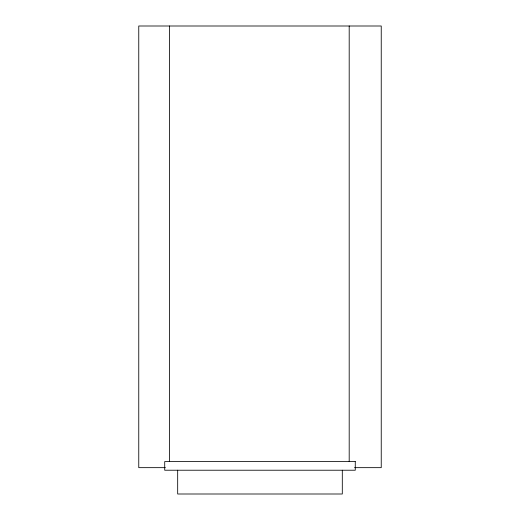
<?xml version="1.0" encoding="UTF-8"?>
<svg xmlns="http://www.w3.org/2000/svg" width="520" height="520" viewBox="0 0 520 520"><rect width="100%" height="100%" fill="white"/><g stroke="black" fill="none" stroke-linecap="round" stroke-linejoin="round"><path stroke-width="0.78" d="M165.386 467.656L138.762 467.656L138.762 26L381.238 26L381.238 467.656L354.556 467.656M349.193 26L349.193 461.584M342.303 470.223L342.303 494L177.678 494L177.678 470.223M169.54 26L169.54 461.584M355.271 461.584L164.71 461.584L164.71 470.223L355.271 470.223L355.271 461.584"/></g></svg>
